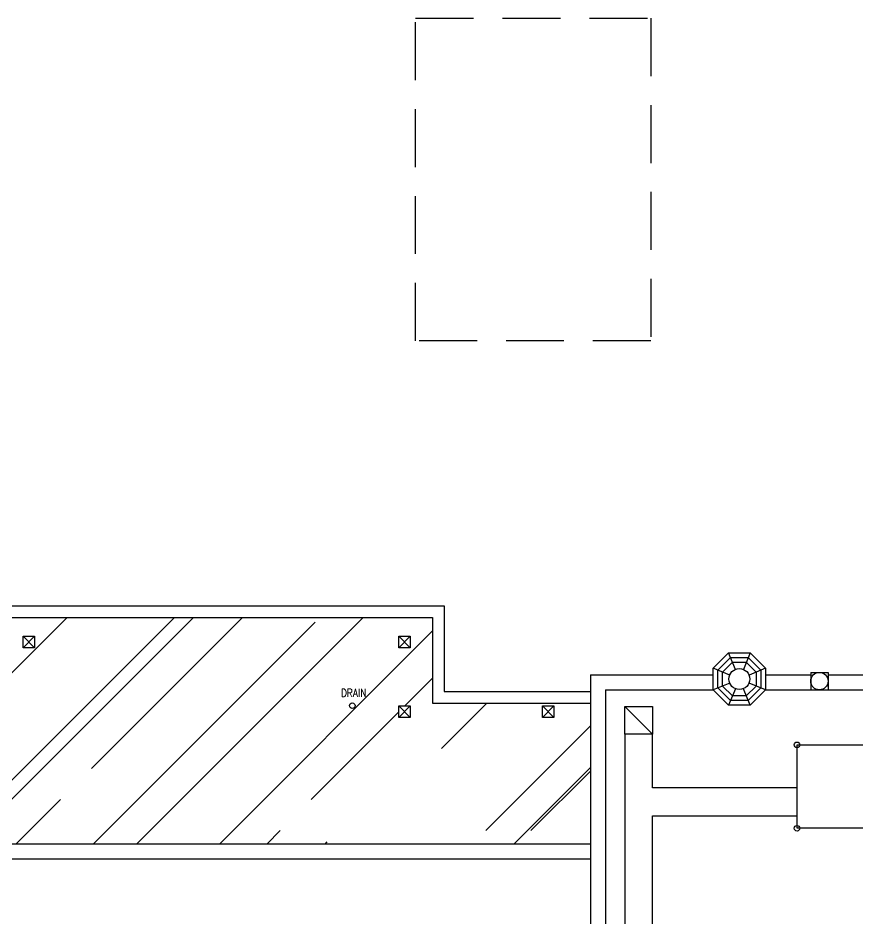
# Model space of a CAD drawing. Extents: x 2809 to 7228, y 18116 to 19837.
# Drawn here: x 6499 to 7228, y 19055 to 19837 of the extents above; entities that cross this region are included whole.
import ezdxf
from ezdxf.enums import TextEntityAlignment as Align

# ---------------------------------------------------------------- set-up
doc = ezdxf.new("R2010")
doc.units = 0
doc.header["$MEASUREMENT"] = 0
doc.linetypes.add('HIDDEN', pattern=[0.375, 0.25, -0.125])
for name, color, linetype in [('EQUIP', 30, 'CONTINUOUS'), ('EXROOF', 9, 'CONTINUOUS'), ('EXROOF_LOWER', 254, 'HIDDEN'), ('EXROOF_TEXT', 134, 'CONTINUOUS'), ('EXWALL', 8, 'CONTINUOUS')]:
    doc.layers.add(name, color=color, linetype=linetype)
doc.styles.add('SYMB', font='simplex.shx', dxfattribs={"width": 0.85})

msp = doc.modelspace()

# ---------------------------------------------------------------- hatches: boundary and pattern name
at = {"layer": 'EXROOF'}
h = msp.add_hatch(dxfattribs=at)
h.set_pattern_fill('AR-RROOF', color=256, scale=115, angle=45, style=0)
h.paths.add_polyline_path([(6143.47, 19303.39), (6153.43, 19303.39), (6153.43, 19293.43), (6143.47, 19293.43)], flags=16)
edge = h.paths.add_edge_path(flags=16)
edge.add_arc((6341.47, 19239.96), 2.4, 0, 360)
h.paths.add_polyline_path([(6385.3, 19292.58), (6481.27, 19292.58), (6481.27, 19229.95), (6385.3, 19229.95)], flags=16)
h.paths.add_polyline_path([(6503.47, 19303.39), (6513.43, 19303.39), (6513.43, 19293.43), (6503.47, 19293.43)], flags=16)
edge = h.paths.add_edge_path(flags=16)
edge.add_arc((6787.39, 19243.56), 2.4, 0, 360)
h.paths.add_polyline_path([(6827.47, 19243.39), (6837.43, 19243.39), (6837.43, 19233.43), (6827.47, 19233.43)], flags=16)
h.paths.add_polyline_path([(6827.47, 19303.39), (6837.43, 19303.39), (6837.43, 19293.43), (6827.47, 19293.43)], flags=16)
h.paths.add_polyline_path([(6951.35, 19243.39), (6961.31, 19243.39), (6961.31, 19233.43), (6951.35, 19233.43)], flags=16)
h.paths.add_polyline_path([(6119.47, 19319.71), (6856.72, 19319.71), (6856.72, 19245.71), (6992.72, 19245.71), (6992.72, 19124.21), (6119.47, 19124.21), (6119.47, 19136.21), (6121.47, 19136.21), (6121.47, 19135.21), (6123.47, 19135.21), (6123.47, 19138.21), (6122.97, 19138.21), (6122.97, 19150.21), (6123.47, 19150.21), (6123.47, 19153.21), (6121.47, 19153.21), (6121.47, 19152.21), (6119.47, 19152.21)])
h.paths.add_polyline_path([(6137.09, 19280.52), (6159.04, 19280.52), (6159.04, 19292.04), (6137.09, 19292.04)], flags=24)
h.paths.add_polyline_path([(6329.31, 19245.96), (6356.06, 19245.96), (6356.06, 19256.04), (6329.31, 19256.04)], flags=24)
h.paths.add_polyline_path([(6497.09, 19280.52), (6519.04, 19280.52), (6519.04, 19292.04), (6497.09, 19292.04)], flags=24)
h.paths.add_polyline_path([(6775.23, 19249.56), (6801.98, 19249.56), (6801.98, 19259.64), (6775.23, 19259.64)], flags=24)
h.paths.add_polyline_path([(6821.09, 19280.52), (6843.04, 19280.52), (6843.04, 19292.04), (6821.09, 19292.04)], flags=24)
h.paths.add_polyline_path([(6821.09, 19220.52), (6843.04, 19220.52), (6843.04, 19232.04), (6821.09, 19232.04)], flags=24)
h.paths.add_polyline_path([(6944.97, 19220.52), (6966.91, 19220.52), (6966.91, 19232.04), (6944.97, 19232.04)], flags=24)

# ---------------------------------------------------------------- linework, layer by layer
at = {"layer": 'EQUIP'}
for p, q in [((6503.47, 19303.39), (6513.43, 19303.39)), ((6503.47, 19293.43), (6503.47, 19303.39)), ((6513.43, 19303.39), (6513.43, 19293.43)), ((6827.47, 19293.43), (6827.47, 19303.39)), ((6827.47, 19303.39), (6837.43, 19303.39)), ((6837.43, 19303.39), (6837.43, 19293.43)), ((6513.43, 19293.43), (6503.47, 19293.43)), ((6837.43, 19293.43), (6827.47, 19293.43)), ((6827.47, 19233.43), (6827.47, 19243.39)), ((6827.47, 19243.39), (6837.43, 19243.39)), ((6837.43, 19243.39), (6837.43, 19233.43)), ((7022.44, 19242.98), (7046.44, 19218.98)), ((7022.44, 19218.98), (7022.44, 19242.98)), ((7022.44, 19242.98), (7046.44, 19242.98)), ((7046.44, 19242.98), (7046.44, 19218.98)), ((6837.43, 19233.43), (6827.47, 19233.43)), ((7022.44, 19218.98), (7022.44, 19055.3)), ((7046.44, 19218.98), (7022.44, 19218.98)), ((7046.44, 19218.98), (7022.44, 19218.98)), ((7046.44, 19172.61), (7046.44, 19218.98)), ((7170.93, 19209.8), (7227.74, 19209.8)), ((7170.93, 19137.8), (7170.93, 19209.8)), ((7170.93, 19172.61), (7046.44, 19172.61)), ((7046.44, 19148.61), (7170.93, 19148.61)), ((7046.44, 19055.3), (7046.44, 19148.61)), ((7227.74, 19137.8), (7170.93, 19137.8))]:
    msp.add_line(p, q, dxfattribs=at)
for centre in [(7170.93, 19209.8), (7170.93, 19137.8)]:
    msp.add_circle(centre, 2.4, dxfattribs=at)
at = {"layer": 'EXROOF'}
for p, q in [((6503.47, 19303.39), (6513.43, 19293.43)), ((6503.47, 19293.43), (6513.43, 19303.39)), ((6827.47, 19303.39), (6837.43, 19293.43)), ((6827.47, 19293.43), (6837.43, 19303.39)), ((6827.47, 19243.39), (6837.43, 19233.43)), ((6827.47, 19233.43), (6837.43, 19243.39)), ((6951.35, 19233.43), (6951.35, 19243.39)), ((6951.35, 19243.39), (6961.31, 19243.39)), ((6951.35, 19243.39), (6961.31, 19233.43)), ((6951.35, 19233.43), (6961.31, 19243.39)), ((6961.31, 19243.39), (6961.31, 19233.43)), ((6961.31, 19233.43), (6951.35, 19233.43))]:
    msp.add_line(p, q, dxfattribs=at)
for points in [[(6503.47, 19303.39), (6513.43, 19303.39), (6513.43, 19293.43), (6503.47, 19293.43)], [(6827.47, 19303.39), (6837.43, 19303.39), (6837.43, 19293.43), (6827.47, 19293.43)], [(6827.47, 19243.39), (6837.43, 19243.39), (6837.43, 19233.43), (6827.47, 19233.43)], [(6951.35, 19243.39), (6961.31, 19243.39), (6961.31, 19233.43), (6951.35, 19233.43)]]:
    msp.add_lwpolyline(points, close=True, dxfattribs=at)
at = {"layer": 'EXROOF_LOWER', "ltscale": 200}
msp.add_lwpolyline([(6841.97, 19836.71), (7044.97, 19836.71), (7044.97, 19558.21), (6841.97, 19558.21)], close=True, dxfattribs=at)
at = {"layer": 'EXWALL'}
for p, q in [((6119.47, 19329.71), (6866.72, 19329.71)), ((6866.72, 19329.71), (6866.72, 19255.71)), ((6119.47, 19319.71), (6856.72, 19319.71)), ((6856.72, 19319.71), (6856.72, 19245.71)), ((7117.77, 19274.84), (7111.9, 19289.03)), ((7130.54, 19289.03), (7124.66, 19274.84)), ((6992.72, 19270.21), (7098.72, 19270.21)), ((6992.72, 19270.21), (6992.72, 19070.09)), ((7112.9, 19269.97), (7098.72, 19275.85)), ((7143.72, 19275.85), (7129.53, 19269.97)), ((7143.72, 19270.21), (7182.72, 19270.21)), ((7182.72, 19272.21), (7182.72, 19257.21)), ((7182.72, 19272.21), (7197.72, 19272.21)), ((7197.72, 19272.21), (7197.72, 19257.21)), ((7197.72, 19270.21), (7227.74, 19270.21)), ((7112.9, 19263.08), (7098.72, 19257.21)), ((7143.72, 19257.21), (7129.53, 19263.08)), ((6866.72, 19255.71), (6992.72, 19255.71)), ((7005.72, 19257.21), (7005.72, 19055.3)), ((7005.72, 19257.21), (7098.72, 19257.21)), ((7117.77, 19258.21), (7111.9, 19244.03)), ((7130.54, 19244.03), (7124.66, 19258.21)), ((7143.72, 19257.21), (7227.74, 19257.21)), ((6856.72, 19245.71), (6992.72, 19245.71)), ((6992.72, 19111.21), (6992.72, 19055.3))]:
    msp.add_line(p, q, dxfattribs=at)
at = {"layer": 'EXWALL', "linetype": 'CONTINUOUS'}
for p, q in [((6992.72, 19124.21), (6119.47, 19124.21)), ((6992.72, 19111.21), (6119.47, 19111.21))]:
    msp.add_line(p, q, dxfattribs=at)
at = {"layer": 'EXWALL'}
for points in [[(7143.72, 19257.21), (7130.54, 19244.03), (7111.9, 19244.03), (7098.72, 19257.21), (7098.72, 19275.85), (7111.9, 19289.03), (7130.54, 19289.03), (7143.72, 19275.85)], [(7139.72, 19258.86), (7128.88, 19248.03), (7113.56, 19248.03), (7102.72, 19258.86), (7102.72, 19274.19), (7113.56, 19285.03), (7128.88, 19285.03), (7139.72, 19274.19)], [(7135.72, 19260.52), (7127.22, 19252.03), (7115.21, 19252.03), (7106.72, 19260.52), (7106.72, 19272.53), (7115.21, 19281.03), (7127.22, 19281.03), (7135.72, 19272.53)]]:
    msp.add_lwpolyline(points, close=True, dxfattribs=at)
for centre, radius in [((7121.22, 19266.53), 9), ((7190.22, 19264.71), 7.5)]:
    msp.add_circle(centre, radius, dxfattribs=at)
at = {"layer": 'EXWALL', "linetype": 'BYBLOCK'}
msp.add_circle((6787.39, 19243.56), 2.4, dxfattribs=at)

# ---------------------------------------------------------------- texts
at = {"layer": 'EXROOF_TEXT', "style": 'SYMB', "width": 0.85}
msp.add_attdef('DRAIN', text='VTR', height=6.72, dxfattribs=at).set_placement((6788.6, 19254.6), align=Align.MIDDLE)

doc.saveas('drawing.dxf')
